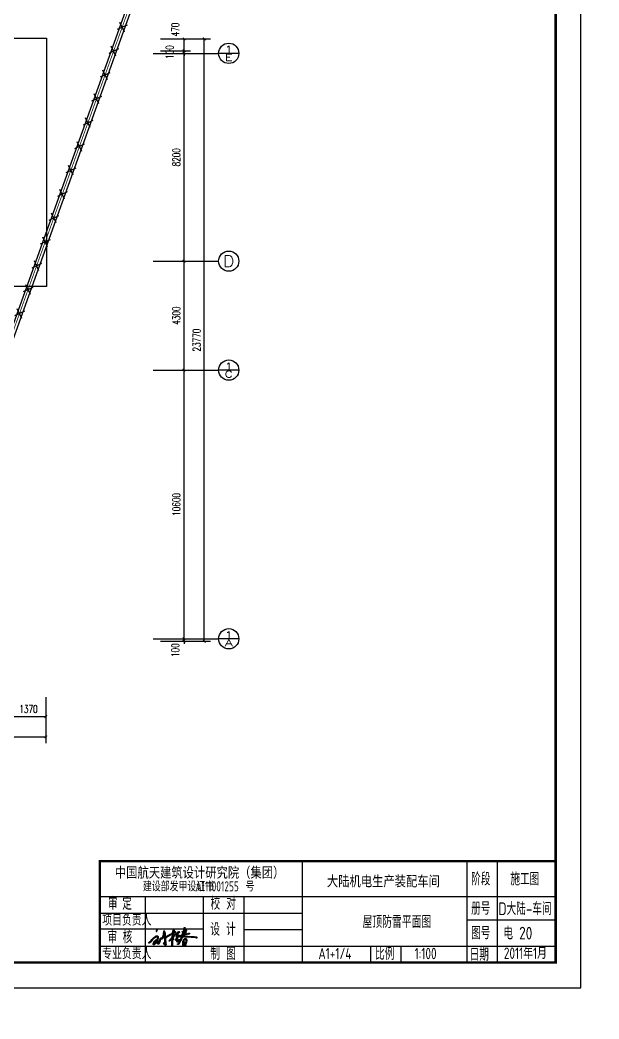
# Model space of a CAD drawing. Extents: x 2166032 to 5302137, y 581493 to 2416206.
# Drawn here: x 2753899 to 2776766, y 1109103 to 1148525 of the extents above; entities that cross this region are included whole.
import ezdxf
from ezdxf.enums import TextEntityAlignment as Align

# ---------------------------------------------------------------- set-up
doc = ezdxf.new("R2010")
doc.units = 0
doc.header["$LTSCALE"] = 1000
doc.header["$MEASUREMENT"] = 0
for name, color, linetype in [('AXIS', 3, 'Continuous'), ('AXIS_TEXT', 7, 'Continuous'), ('LWIRE', 4, 'Continuous'), ('PUB_TEXT', 7, 'Continuous'), ('PUB_TITLE', 137, 'Continuous'), ('STAIR', 8, 'Continuous'), ('WALL', 8, 'Continuous'), ('WIRE-避雷', 4, 'Continuous')]:
    doc.layers.add(name, color=color, linetype=linetype)
doc.styles.add('-黑体', font='simhei.ttf', dxfattribs={"width": 0.8})
doc.styles.add('_TCH_AXIS', font='complex_.ttf')
doc.styles.add('DIM_FONT', font='simplex_.ttf', dxfattribs={"width": 0.7})
doc.styles.add('TSSD_REIN', font='tssdeng.shx', dxfattribs={"width": 0.7, "bigfont": 'tssdchn.shx'})
doc.dimstyles.new('DIMN', dxfattribs={"dimtxt": 300, "dimasz": 100, "dimexe": 250, "dimexo": 300, "dimgap": 150, "dimtad": 1, "dimdec": 0, "dimzin": 0, "dimdsep": 46, "dimtxsty": 'DIM_FONT', "dimblk": 'ARCHTICK', "dimcen": 0.09, "dimclrt": 7, "dimazin": 2, "dimtfac": 1, "dimtdec": 0, "dimtix": 1, "dimtmove": 2, "dimatfit": 3, "dimldrblk": 'ARCHTICK', "dimfxl": 1, "dimtolj": 1, "dimtzin": 0, "dimarcsym": 0})

# ---------------------------------------------------------------- blocks, each defined once
blk = doc.blocks.new('$TelecSys$00000009')
for p, q in [((0.5, 0.5), (-0.5, -0.5)), ((-0.5, 0.5), (0.5, -0.5))]:
    blk.add_line(p, q)
blk = doc.blocks.new('_ArchTick')
at = {"color": 0, "linetype": 'ByBlock', "const_width": 0.4}
blk.add_lwpolyline([(-0.5, -0.5), (0.5, 0.5)], dxfattribs=at)
blk = doc.blocks.new('*D2234')
at = {"layer": 'AXIS', "color": 0, "lineweight": -2}
for p, q in [((2759455, 1124108), (2760627, 1124108)), ((2759455, 1124008), (2760627, 1124008)), ((2760377, 1124108), (2760377, 1124208)), ((2760377, 1124008), (2760377, 1124108)), ((2760377, 1124008), (2760377, 1123908))]:
    blk.add_line(p, q, dxfattribs=at)
at = {"layer": 'Defpoints', "color": 0}
for p in [(2759155, 1124108), (2759155, 1124008), (2760377, 1124108)]:
    blk.add_point(p, dxfattribs=at)
at = {"layer": 'AXIS', "color": 0, "lineweight": -2, "xscale": 100, "yscale": 100, "zscale": 100}
for p, rotation in [((2760377, 1124108), 270), ((2760377, 1124008), 90)]:
    blk.add_blockref('_ArchTick', p, dxfattribs=dict(at, rotation=rotation))
at = {"layer": 'AXIS', "color": 7, "insert": (2760032, 1123658), "char_height": 300, "attachment_point": 5, "rotation": 90, "style": 'DIM_FONT'}
blk.add_mtext('\\A1;100', dxfattribs=at)
blk = doc.blocks.new('*D2235')
at = {"layer": 'AXIS', "color": 0, "lineweight": -2}
for p, q in [((2759455, 1134708), (2760627, 1134708)), ((2760377, 1124108), (2760377, 1134708)), ((2759455, 1124108), (2760627, 1124108))]:
    blk.add_line(p, q, dxfattribs=at)
at = {"layer": 'Defpoints', "color": 0}
for p in [(2759155, 1134708), (2760377, 1134708), (2759155, 1124108)]:
    blk.add_point(p, dxfattribs=at)
at = {"layer": 'AXIS', "color": 0, "lineweight": -2, "xscale": 100, "yscale": 100, "zscale": 100}
for p, rotation in [((2760377, 1134708), 90), ((2760377, 1124108), 270)]:
    blk.add_blockref('_ArchTick', p, dxfattribs=dict(at, rotation=rotation))
at = {"layer": 'AXIS', "color": 7, "insert": (2760076, 1129408), "char_height": 300, "attachment_point": 5, "rotation": 90, "style": 'DIM_FONT'}
blk.add_mtext('\\A1;10600', dxfattribs=at)
blk = doc.blocks.new('*D2236')
at = {"layer": 'AXIS', "color": 0, "lineweight": -2}
for p, q in [((2759455, 1139008), (2760627, 1139008)), ((2760377, 1134708), (2760377, 1139008)), ((2759455, 1134708), (2760627, 1134708))]:
    blk.add_line(p, q, dxfattribs=at)
at = {"layer": 'Defpoints', "color": 0}
for p in [(2759155, 1139008), (2760377, 1139008), (2759155, 1134708)]:
    blk.add_point(p, dxfattribs=at)
at = {"layer": 'AXIS', "color": 0, "lineweight": -2, "xscale": 100, "yscale": 100, "zscale": 100}
for p, rotation in [((2760377, 1139008), 90), ((2760377, 1134708), 270)]:
    blk.add_blockref('_ArchTick', p, dxfattribs=dict(at, rotation=rotation))
at = {"layer": 'AXIS', "color": 7, "insert": (2760072, 1136858), "char_height": 300, "attachment_point": 5, "rotation": 90, "style": 'DIM_FONT'}
blk.add_mtext('\\A1;4300', dxfattribs=at)
blk = doc.blocks.new('*D2237')
at = {"layer": 'AXIS', "color": 0, "lineweight": -2}
for p, q in [((2759455, 1147208), (2760627, 1147208)), ((2760377, 1139008), (2760377, 1147208)), ((2759455, 1139008), (2760627, 1139008))]:
    blk.add_line(p, q, dxfattribs=at)
at = {"layer": 'Defpoints', "color": 0}
for p in [(2759155, 1147208), (2760377, 1147208), (2759155, 1139008)]:
    blk.add_point(p, dxfattribs=at)
at = {"layer": 'AXIS', "color": 0, "lineweight": -2, "xscale": 100, "yscale": 100, "zscale": 100}
for p, rotation in [((2760377, 1147208), 90), ((2760377, 1139008), 270)]:
    blk.add_blockref('_ArchTick', p, dxfattribs=dict(at, rotation=rotation))
at = {"layer": 'AXIS', "color": 7, "insert": (2760076, 1143108), "char_height": 300, "attachment_point": 5, "rotation": 90, "style": 'DIM_FONT'}
blk.add_mtext('\\A1;8200', dxfattribs=at)
blk = doc.blocks.new('*D2238')
at = {"layer": 'AXIS', "color": 0, "lineweight": -2}
for p, q in [((2759455, 1147308), (2760627, 1147308)), ((2759455, 1147208), (2760627, 1147208)), ((2760377, 1147308), (2760377, 1147408)), ((2760377, 1147208), (2760377, 1147308)), ((2760377, 1147208), (2760377, 1147108))]:
    blk.add_line(p, q, dxfattribs=at)
at = {"layer": 'Defpoints', "color": 0}
for p in [(2759155, 1147308), (2759155, 1147208), (2760377, 1147308)]:
    blk.add_point(p, dxfattribs=at)
at = {"layer": 'AXIS', "color": 0, "lineweight": -2, "xscale": 100, "yscale": 100, "zscale": 100}
for p, rotation in [((2760377, 1147308), 270), ((2760377, 1147208), 90)]:
    blk.add_blockref('_ArchTick', p, dxfattribs=dict(at, rotation=rotation))
at = {"layer": 'AXIS', "color": 7, "insert": (2759809, 1147258), "char_height": 300, "attachment_point": 5, "rotation": 90, "style": 'DIM_FONT'}
blk.add_mtext('\\A1;100', dxfattribs=at)
blk = doc.blocks.new('*D2239')
at = {"layer": 'AXIS', "color": 0, "lineweight": -2}
for p, q in [((2759455, 1147778), (2760627, 1147778)), ((2760377, 1147308), (2760377, 1147778)), ((2759455, 1147308), (2760627, 1147308))]:
    blk.add_line(p, q, dxfattribs=at)
at = {"layer": 'Defpoints', "color": 0}
for p in [(2759155, 1147778), (2760377, 1147778), (2759155, 1147308)]:
    blk.add_point(p, dxfattribs=at)
at = {"layer": 'AXIS', "color": 0, "lineweight": -2, "xscale": 100, "yscale": 100, "zscale": 100}
for p, rotation in [((2760377, 1147778), 90), ((2760377, 1147308), 270)]:
    blk.add_blockref('_ArchTick', p, dxfattribs=dict(at, rotation=rotation))
at = {"layer": 'AXIS', "color": 7, "insert": (2760032, 1148148), "char_height": 300, "attachment_point": 5, "rotation": 90, "style": 'DIM_FONT'}
blk.add_mtext('\\A1;470', dxfattribs=at)
blk = doc.blocks.new('*D2240')
at = {"layer": 'AXIS', "color": 0, "lineweight": -2}
for p, q in [((2759755, 1147778), (2761427, 1147778)), ((2761177, 1124008), (2761177, 1147778)), ((2759755, 1124008), (2761427, 1124008))]:
    blk.add_line(p, q, dxfattribs=at)
at = {"layer": 'Defpoints', "color": 0}
for p in [(2759455, 1147778), (2761177, 1147778), (2759455, 1124008)]:
    blk.add_point(p, dxfattribs=at)
at = {"layer": 'AXIS', "color": 0, "lineweight": -2, "xscale": 100, "yscale": 100, "zscale": 100}
for p, rotation in [((2761177, 1147778), 90), ((2761177, 1124008), 270)]:
    blk.add_blockref('_ArchTick', p, dxfattribs=dict(at, rotation=rotation))
at = {"layer": 'AXIS', "color": 7, "insert": (2760876, 1135893), "char_height": 300, "attachment_point": 5, "rotation": 90, "style": 'DIM_FONT'}
blk.add_mtext('\\A1;23770', dxfattribs=at)
blk = doc.blocks.new('*D2257')
at = {"layer": 'AXIS', "color": 0, "lineweight": -2}
for p, q in [((2753551, 1121799), (2753551, 1120785)), ((2754921, 1121799), (2754921, 1120785)), ((2753551, 1121035), (2754921, 1121035))]:
    blk.add_line(p, q, dxfattribs=at)
at = {"layer": 'Defpoints', "color": 0}
for p in [(2753551, 1122099), (2754921, 1122099), (2754921, 1121035)]:
    blk.add_point(p, dxfattribs=at)
at = {"layer": 'AXIS', "color": 0, "lineweight": -2, "xscale": 100, "yscale": 100, "zscale": 100, "rotation": 180}
blk.add_blockref('_ArchTick', (2753551, 1121035), dxfattribs=at)
at = {"layer": 'AXIS', "color": 0, "lineweight": -2, "xscale": 100, "yscale": 100, "zscale": 100}
blk.add_blockref('_ArchTick', (2754921, 1121035), dxfattribs=at)
at = {"layer": 'AXIS', "color": 7, "insert": (2754236, 1121336), "char_height": 300, "attachment_point": 5, "style": 'DIM_FONT'}
blk.add_mtext('\\A1;1370', dxfattribs=at)
blk = doc.blocks.new('*D2258')
at = {"layer": 'AXIS', "color": 0, "lineweight": -2}
for p, q in [((2683651, 1121499), (2683651, 1119985)), ((2754921, 1121499), (2754921, 1119985)), ((2683651, 1120235), (2754921, 1120235))]:
    blk.add_line(p, q, dxfattribs=at)
at = {"layer": 'Defpoints', "color": 0}
for p in [(2683651, 1121799), (2754921, 1121799), (2754921, 1120235)]:
    blk.add_point(p, dxfattribs=at)
at = {"layer": 'AXIS', "color": 0, "lineweight": -2, "xscale": 100, "yscale": 100, "zscale": 100, "rotation": 180}
blk.add_blockref('_ArchTick', (2683651, 1120235), dxfattribs=at)
at = {"layer": 'AXIS', "color": 0, "lineweight": -2, "xscale": 100, "yscale": 100, "zscale": 100}
blk.add_blockref('_ArchTick', (2754921, 1120235), dxfattribs=at)
at = {"layer": 'AXIS', "color": 7, "insert": (2719286, 1120536), "char_height": 300, "attachment_point": 5, "style": 'DIM_FONT'}
blk.add_mtext('\\A1;71270', dxfattribs=at)
blk = doc.blocks.new('*D2259')
at = {"layer": 'AXIS', "color": 0, "lineweight": -2}
for p, q in [((2759455, 1124108), (2760627, 1124108)), ((2759455, 1124008), (2760627, 1124008)), ((2760377, 1124108), (2760377, 1124208)), ((2760377, 1124008), (2760377, 1124108)), ((2760377, 1124008), (2760377, 1123908))]:
    blk.add_line(p, q, dxfattribs=at)
at = {"layer": 'Defpoints', "color": 0}
for p in [(2759155, 1124108), (2759155, 1124008), (2760377, 1124108)]:
    blk.add_point(p, dxfattribs=at)
at = {"layer": 'AXIS', "color": 0, "lineweight": -2, "xscale": 100, "yscale": 100, "zscale": 100}
for p, rotation in [((2760377, 1124108), 270), ((2760377, 1124008), 90)]:
    blk.add_blockref('_ArchTick', p, dxfattribs=dict(at, rotation=rotation))
at = {"layer": 'AXIS', "color": 7, "insert": (2760032, 1123658), "char_height": 300, "attachment_point": 5, "rotation": 90, "style": 'DIM_FONT'}
blk.add_mtext('\\A1;100', dxfattribs=at)
blk = doc.blocks.new('*D2260')
at = {"layer": 'AXIS', "color": 0, "lineweight": -2}
for p, q in [((2759455, 1134708), (2760627, 1134708)), ((2760377, 1124108), (2760377, 1134708)), ((2759455, 1124108), (2760627, 1124108))]:
    blk.add_line(p, q, dxfattribs=at)
at = {"layer": 'Defpoints', "color": 0}
for p in [(2759155, 1134708), (2760377, 1134708), (2759155, 1124108)]:
    blk.add_point(p, dxfattribs=at)
at = {"layer": 'AXIS', "color": 0, "lineweight": -2, "xscale": 100, "yscale": 100, "zscale": 100}
for p, rotation in [((2760377, 1134708), 90), ((2760377, 1124108), 270)]:
    blk.add_blockref('_ArchTick', p, dxfattribs=dict(at, rotation=rotation))
at = {"layer": 'AXIS', "color": 7, "insert": (2760076, 1129408), "char_height": 300, "attachment_point": 5, "rotation": 90, "style": 'DIM_FONT'}
blk.add_mtext('\\A1;10600', dxfattribs=at)
blk = doc.blocks.new('*D2261')
at = {"layer": 'AXIS', "color": 0, "lineweight": -2}
for p, q in [((2759455, 1139008), (2760627, 1139008)), ((2760377, 1134708), (2760377, 1139008)), ((2759455, 1134708), (2760627, 1134708))]:
    blk.add_line(p, q, dxfattribs=at)
at = {"layer": 'Defpoints', "color": 0}
for p in [(2759155, 1139008), (2760377, 1139008), (2759155, 1134708)]:
    blk.add_point(p, dxfattribs=at)
at = {"layer": 'AXIS', "color": 0, "lineweight": -2, "xscale": 100, "yscale": 100, "zscale": 100}
for p, rotation in [((2760377, 1139008), 90), ((2760377, 1134708), 270)]:
    blk.add_blockref('_ArchTick', p, dxfattribs=dict(at, rotation=rotation))
at = {"layer": 'AXIS', "color": 7, "insert": (2760072, 1136858), "char_height": 300, "attachment_point": 5, "rotation": 90, "style": 'DIM_FONT'}
blk.add_mtext('\\A1;4300', dxfattribs=at)
blk = doc.blocks.new('*D2262')
at = {"layer": 'AXIS', "color": 0, "lineweight": -2}
for p, q in [((2759455, 1147208), (2760627, 1147208)), ((2760377, 1139008), (2760377, 1147208)), ((2759455, 1139008), (2760627, 1139008))]:
    blk.add_line(p, q, dxfattribs=at)
at = {"layer": 'Defpoints', "color": 0}
for p in [(2759155, 1147208), (2760377, 1147208), (2759155, 1139008)]:
    blk.add_point(p, dxfattribs=at)
at = {"layer": 'AXIS', "color": 0, "lineweight": -2, "xscale": 100, "yscale": 100, "zscale": 100}
for p, rotation in [((2760377, 1147208), 90), ((2760377, 1139008), 270)]:
    blk.add_blockref('_ArchTick', p, dxfattribs=dict(at, rotation=rotation))
at = {"layer": 'AXIS', "color": 7, "insert": (2760076, 1143108), "char_height": 300, "attachment_point": 5, "rotation": 90, "style": 'DIM_FONT'}
blk.add_mtext('\\A1;8200', dxfattribs=at)
blk = doc.blocks.new('*D2263')
at = {"layer": 'AXIS', "color": 0, "lineweight": -2}
for p, q in [((2759455, 1147308), (2760627, 1147308)), ((2759455, 1147208), (2760627, 1147208)), ((2760377, 1147308), (2760377, 1147408)), ((2760377, 1147208), (2760377, 1147308)), ((2760377, 1147208), (2760377, 1147108))]:
    blk.add_line(p, q, dxfattribs=at)
at = {"layer": 'Defpoints', "color": 0}
for p in [(2759155, 1147308), (2759155, 1147208), (2760377, 1147308)]:
    blk.add_point(p, dxfattribs=at)
at = {"layer": 'AXIS', "color": 0, "lineweight": -2, "xscale": 100, "yscale": 100, "zscale": 100}
for p, rotation in [((2760377, 1147308), 270), ((2760377, 1147208), 90)]:
    blk.add_blockref('_ArchTick', p, dxfattribs=dict(at, rotation=rotation))
at = {"layer": 'AXIS', "color": 7, "insert": (2759809, 1147258), "char_height": 300, "attachment_point": 5, "rotation": 90, "style": 'DIM_FONT'}
blk.add_mtext('\\A1;100', dxfattribs=at)
blk = doc.blocks.new('*D2264')
at = {"layer": 'AXIS', "color": 0, "lineweight": -2}
for p, q in [((2759455, 1147778), (2760627, 1147778)), ((2760377, 1147308), (2760377, 1147778)), ((2759455, 1147308), (2760627, 1147308))]:
    blk.add_line(p, q, dxfattribs=at)
at = {"layer": 'Defpoints', "color": 0}
for p in [(2759155, 1147778), (2760377, 1147778), (2759155, 1147308)]:
    blk.add_point(p, dxfattribs=at)
at = {"layer": 'AXIS', "color": 0, "lineweight": -2, "xscale": 100, "yscale": 100, "zscale": 100}
for p, rotation in [((2760377, 1147778), 90), ((2760377, 1147308), 270)]:
    blk.add_blockref('_ArchTick', p, dxfattribs=dict(at, rotation=rotation))
at = {"layer": 'AXIS', "color": 7, "insert": (2760032, 1148148), "char_height": 300, "attachment_point": 5, "rotation": 90, "style": 'DIM_FONT'}
blk.add_mtext('\\A1;470', dxfattribs=at)
blk = doc.blocks.new('*D2265')
at = {"layer": 'AXIS', "color": 0, "lineweight": -2}
for p, q in [((2759755, 1147778), (2761427, 1147778)), ((2761177, 1124008), (2761177, 1147778)), ((2759755, 1124008), (2761427, 1124008))]:
    blk.add_line(p, q, dxfattribs=at)
at = {"layer": 'Defpoints', "color": 0}
for p in [(2759455, 1147778), (2761177, 1147778), (2759455, 1124008)]:
    blk.add_point(p, dxfattribs=at)
at = {"layer": 'AXIS', "color": 0, "lineweight": -2, "xscale": 100, "yscale": 100, "zscale": 100}
for p, rotation in [((2761177, 1147778), 90), ((2761177, 1124008), 270)]:
    blk.add_blockref('_ArchTick', p, dxfattribs=dict(at, rotation=rotation))
at = {"layer": 'AXIS', "color": 7, "insert": (2760876, 1135893), "char_height": 300, "attachment_point": 5, "rotation": 90, "style": 'DIM_FONT'}
blk.add_mtext('\\A1;23770', dxfattribs=at)
blk = doc.blocks.new('*D2282')
at = {"layer": 'AXIS', "color": 0, "lineweight": -2}
for p, q in [((2753551, 1121799), (2753551, 1120785)), ((2754921, 1121799), (2754921, 1120785)), ((2753551, 1121035), (2754921, 1121035))]:
    blk.add_line(p, q, dxfattribs=at)
at = {"layer": 'Defpoints', "color": 0}
for p in [(2753551, 1122099), (2754921, 1122099), (2754921, 1121035)]:
    blk.add_point(p, dxfattribs=at)
at = {"layer": 'AXIS', "color": 0, "lineweight": -2, "xscale": 100, "yscale": 100, "zscale": 100, "rotation": 180}
blk.add_blockref('_ArchTick', (2753551, 1121035), dxfattribs=at)
at = {"layer": 'AXIS', "color": 0, "lineweight": -2, "xscale": 100, "yscale": 100, "zscale": 100}
blk.add_blockref('_ArchTick', (2754921, 1121035), dxfattribs=at)
at = {"layer": 'AXIS', "color": 7, "insert": (2754236, 1121336), "char_height": 300, "attachment_point": 5, "style": 'DIM_FONT'}
blk.add_mtext('\\A1;1370', dxfattribs=at)
blk = doc.blocks.new('*D2283')
at = {"layer": 'AXIS', "color": 0, "lineweight": -2}
for p, q in [((2683651, 1121499), (2683651, 1119985)), ((2754921, 1121499), (2754921, 1119985)), ((2683651, 1120235), (2754921, 1120235))]:
    blk.add_line(p, q, dxfattribs=at)
at = {"layer": 'Defpoints', "color": 0}
for p in [(2683651, 1121799), (2754921, 1121799), (2754921, 1120235)]:
    blk.add_point(p, dxfattribs=at)
at = {"layer": 'AXIS', "color": 0, "lineweight": -2, "xscale": 100, "yscale": 100, "zscale": 100, "rotation": 180}
blk.add_blockref('_ArchTick', (2683651, 1120235), dxfattribs=at)
at = {"layer": 'AXIS', "color": 0, "lineweight": -2, "xscale": 100, "yscale": 100, "zscale": 100}
blk.add_blockref('_ArchTick', (2754921, 1120235), dxfattribs=at)
at = {"layer": 'AXIS', "color": 7, "insert": (2719286, 1120536), "char_height": 300, "attachment_point": 5, "style": 'DIM_FONT'}
blk.add_mtext('\\A1;71270', dxfattribs=at)
blk = doc.blocks.new('刘桂春')
h = blk.add_hatch()
h.set_pattern_fill('ANSI37', color=256, scale=3, style=0)
h.set_pattern_definition([(45, (0, 0), (-3.367596045, 3.367596045), []), (135, (0, 0), (-3.367596045, -3.367596045), [])])
h.paths.add_polyline_path([(1369061, -138528), (1369058, -138536), (1369053, -138542), (1369048, -138553), (1369045, -138561), (1369048, -138565), (1369054, -138563), (1369059, -138554), (1369065, -138546), (1369071, -138534), (1369075, -138527), (1369075, -138516), (1369071, -138512), (1369066, -138506), (1369055, -138505), (1369049, -138506), (1369045, -138508), (1369045, -138512), (1369053, -138518), (1369057, -138521)], flags=17)
h.paths.add_polyline_path([(1369095, -138688), (1369086, -138679), (1369080, -138673), (1369068, -138673), (1369054, -138673), (1369048, -138679), (1369038, -138679), (1369028, -138684), (1369017, -138689), (1369002, -138702), (1368988, -138716), (1368971, -138734), (1368939, -138765), (1368920, -138785), (1368902, -138805), (1368895, -138812), (1368891, -138814), (1368881, -138820), (1368872, -138828), (1368862, -138837), (1368857, -138842), (1368869, -138850), (1368883, -138847), (1368893, -138838), (1368913, -138820), (1368946, -138779), (1368990, -138736), (1369038, -138702), (1369056, -138694), (1369064, -138694), (1369081, -138694), (1369081, -138726), (1369077, -138747), (1369068, -138758), (1369068, -138769), (1369056, -138769), (1369038, -138774), (1369015, -138793), (1369000, -138806), (1368989, -138828), (1368980, -138843), (1368986, -138843), (1368993, -138832), (1369010, -138814), (1369032, -138792), (1369049, -138793), (1369056, -138798), (1369045, -138813), (1369017, -138851), (1369009, -138860), (1368994, -138879), (1368985, -138885), (1368983, -138880), (1368983, -138863), (1368980, -138854), (1368975, -138861), (1368975, -138890), (1368986, -138898), (1368996, -138892), (1369017, -138869), (1369050, -138828), (1369068, -138813), (1369070, -138820), (1369080, -138855), (1369090, -138878), (1369111, -138878), (1369124, -138848), (1369145, -138795), (1369154, -138751), (1369164, -138750), (1369178, -138757), (1369205, -138742), (1369221, -138705), (1369235, -138629), (1369236, -138598), (1369244, -138587), (1369246, -138614), (1369253, -138629), (1369252, -138720), (1369250, -138729), (1369259, -138729), (1369258, -138853), (1369267, -138854), (1369268, -138885), (1369264, -138885), (1369251, -138875), (1369237, -138851), (1369237, -138834), (1369233, -138834), (1369229, -138851), (1369236, -138867), (1369244, -138887), (1369252, -138891), (1369260, -138895), (1369270, -138904), (1369281, -138904), (1369288, -138895), (1369288, -138886), (1369281, -138880), (1369281, -138816), (1369275, -138806), (1369275, -138743), (1369279, -138734), (1369314, -138705), (1369346, -138682), (1369431, -138637), (1369444, -138629), (1369444, -138683), (1369439, -138688), (1369438, -138711), (1369416, -138730), (1369416, -138740), (1369406, -138749), (1369365, -138790), (1369358, -138800), (1369370, -138800), (1369395, -138786), (1369416, -138772), (1369427, -138764), (1369438, -138765), (1369438, -138803), (1369431, -138810), (1369432, -138919), (1369442, -138925), (1369449, -138921), (1369452, -138894), (1369445, -138883), (1369446, -138853), (1369450, -138849), (1369450, -138772), (1369474, -138767), (1369474, -138743), (1369466, -138730), (1369466, -138702), (1369472, -138692), (1369486, -138692), (1369486, -138680), (1369480, -138677), (1369484, -138671), (1369542, -138634), (1369551, -138636), (1369548, -138649), (1369543, -138681), (1369539, -138696), (1369550, -138703), (1369560, -138700), (1369577, -138685), (1369581, -138679), (1369587, -138679), (1369587, -138684), (1369583, -138687), (1369562, -138705), (1369550, -138725), (1369539, -138743), (1369525, -138765), (1369525, -138778), (1369536, -138787), (1369568, -138773), (1369574, -138783), (1369564, -138800), (1369558, -138819), (1369570, -138826), (1369583, -138818), (1369600, -138802), (1369615, -138796), (1369631, -138780), (1369638, -138776), (1369642, -138780), (1369636, -138792), (1369615, -138826), (1369605, -138851), (1369584, -138869), (1369573, -138872), (1369573, -138884), (1369591, -138884), (1369610, -138869), (1369638, -138825), (1369666, -138773), (1369693, -138704), (1369693, -138680), (1369705, -138669), (1369767, -138649), (1369821, -138632), (1369854, -138632), (1369870, -138626), (1369870, -138614), (1369864, -138606), (1369850, -138609), (1369831, -138614), (1369799, -138621), (1369732, -138645), (1369709, -138652), (1369710, -138643), (1369723, -138635), (1369742, -138625), (1369765, -138604), (1369776, -138592), (1369785, -138591), (1369784, -138573), (1369775, -138574), (1369770, -138568), (1369776, -138563), (1369792, -138550), (1369792, -138539), (1369785, -138527), (1369765, -138526), (1369765, -138535), (1369744, -138544), (1369744, -138518), (1369756, -138507), (1369751, -138500), (1369751, -138491), (1369757, -138479), (1369749, -138467), (1369737, -138467), (1369738, -138486), (1369734, -138500), (1369729, -138511), (1369729, -138533), (1369724, -138544), (1369712, -138556), (1369706, -138565), (1369698, -138564), (1369690, -138568), (1369690, -138576), (1369698, -138584), (1369709, -138587), (1369704, -138602), (1369693, -138613), (1369700, -138614), (1369699, -138621), (1369694, -138630), (1369683, -138645), (1369667, -138653), (1369637, -138668), (1369614, -138680), (1369602, -138686), (1369602, -138699), (1369607, -138699), (1369632, -138699), (1369654, -138689), (1369676, -138683), (1369672, -138696), (1369663, -138724), (1369645, -138759), (1369630, -138765), (1369613, -138782), (1369591, -138794), (1369584, -138797), (1369580, -138795), (1369584, -138789), (1369586, -138780), (1369584, -138764), (1369576, -138757), (1369567, -138759), (1369556, -138763), (1369547, -138764), (1369544, -138758), (1369553, -138743), (1369570, -138726), (1369588, -138697), (1369608, -138666), (1369608, -138651), (1369598, -138651), (1369577, -138664), (1369560, -138678), (1369562, -138668), (1369566, -138646), (1369572, -138642), (1369577, -138620), (1369596, -138607), (1369630, -138572), (1369579, -138572), (1369563, -138606), (1369555, -138611), (1369528, -138624), (1369505, -138636), (1369481, -138653), (1369459, -138663), (1369457, -138624), (1369463, -138621), (1369498, -138599), (1369522, -138591), (1369523, -138574), (1369496, -138552), (1369492, -138536), (1369470, -138524), (1369465, -138533), (1369454, -138552), (1369454, -138570), (1369446, -138590), (1369438, -138611), (1369420, -138620), (1369379, -138640), (1369340, -138660), (1369307, -138683), (1369276, -138713), (1369268, -138632), (1369268, -138605), (1369260, -138580), (1369252, -138566), (1369252, -138554), (1369240, -138542), (1369233, -138562), (1369231, -138580), (1369227, -138611), (1369222, -138638), (1369218, -138663), (1369213, -138688), (1369204, -138711), (1369189, -138734), (1369180, -138734), (1369168, -138723), (1369157, -138720), (1369152, -138730), (1369143, -138746), (1369137, -138770), (1369128, -138808), (1369123, -138820), (1369118, -138838), (1369112, -138843), (1369112, -138851), (1369107, -138856), (1369101, -138856), (1369095, -138856), (1369095, -138836), (1369089, -138832), (1369089, -138814), (1369084, -138803), (1369084, -138775), (1369090, -138762), (1369090, -138745), (1369095, -138739), (1369095, -138717)])
h.paths.add_polyline_path([(1369424, -138744), (1369427, -138740), (1369432, -138735), (1369438, -138735), (1369438, -138744), (1369433, -138748), (1369426, -138748)], flags=16)
h.paths.add_polyline_path([(1369452, -138737), (1369455, -138735), (1369459, -138735), (1369461, -138737), (1369458, -138743), (1369454, -138742), (1369452, -138743)], flags=16)
h.paths.add_polyline_path([(1369729, -138574), (1369734, -138568), (1369735, -138561), (1369744, -138561), (1369751, -138560), (1369752, -138557), (1369755, -138557), (1369759, -138552), (1369762, -138552), (1369764, -138556), (1369760, -138560), (1369756, -138563), (1369752, -138565), (1369751, -138573), (1369744, -138573), (1369741, -138578), (1369736, -138580), (1369732, -138579)], flags=16)
h.paths.add_polyline_path([(1369775, -138702), (1369781, -138708), (1369887, -138708), (1369893, -138708), (1369903, -138706), (1369914, -138710), (1369928, -138711), (1369933, -138706), (1369939, -138712), (1370025, -138714), (1370031, -138729), (1370048, -138731), (1370050, -138716), (1370045, -138706), (1370034, -138699), (1370010, -138699), (1369982, -138697), (1369975, -138691), (1369821, -138691), (1369815, -138685), (1369775, -138685), (1369751, -138685), (1369732, -138686), (1369727, -138692), (1369717, -138694), (1369709, -138694), (1369702, -138699), (1369721, -138705), (1369729, -138703), (1369741, -138699), (1369751, -138701), (1369756, -138706), (1369771, -138706)])
h.paths.add_polyline_path([(1369700, -138854), (1369699, -138915), (1369708, -138922), (1369714, -138915), (1369722, -138910), (1369718, -138905), (1369714, -138905), (1369715, -138896), (1369719, -138896), (1369727, -138890), (1369729, -138894), (1369728, -138912), (1369731, -138922), (1369738, -138926), (1369758, -138925), (1369764, -138915), (1369771, -138903), (1369780, -138889), (1369784, -138877), (1369795, -138838), (1369803, -138818), (1369808, -138786), (1369802, -138778), (1369802, -138757), (1369784, -138746), (1369748, -138746), (1369732, -138761), (1369714, -138773), (1369708, -138777), (1369708, -138794), (1369708, -138804), (1369697, -138809)])
h.paths.add_polyline_path([(1369721, -138813), (1369721, -138793), (1369722, -138787), (1369729, -138779), (1369731, -138776), (1369740, -138777), (1369743, -138770), (1369762, -138771), (1369764, -138760), (1369786, -138761), (1369787, -138831), (1369781, -138835), (1369780, -138851), (1369780, -138857), (1369772, -138858), (1369768, -138845), (1369764, -138838), (1369760, -138835), (1369759, -138827), (1369747, -138825), (1369733, -138826), (1369726, -138829), (1369727, -138844), (1369722, -138842), (1369721, -138839)], flags=16)
h.paths.add_polyline_path([(1369733, -138845), (1369737, -138841), (1369747, -138844), (1369751, -138849), (1369751, -138857), (1369753, -138862), (1369757, -138864), (1369759, -138878), (1369759, -138893), (1369755, -138898), (1369751, -138900), (1369751, -138908), (1369747, -138914), (1369742, -138910), (1369736, -138905), (1369733, -138898), (1369735, -138888), (1369730, -138883), (1369728, -138877), (1369733, -138875), (1369734, -138859)], flags=16)
for p, q in [((1369738, -138486), (1369737, -138467)), ((1369737, -138467), (1369749, -138467)), ((1369749, -138467), (1369757, -138479)), ((1368988, -138716), (1369002, -138702)), ((1369038, -138702), (1368990, -138736)), ((1369002, -138702), (1369017, -138689)), ((1369017, -138689), (1369028, -138684)), ((1369028, -138684), (1369038, -138679)), ((1369038, -138679), (1369048, -138679)), ((1369056, -138694), (1369038, -138702)), ((1369049, -138506), (1369045, -138508)), ((1369045, -138508), (1369045, -138512)), ((1369045, -138512), (1369053, -138518)), ((1369048, -138553), (1369045, -138561)), ((1369045, -138561), (1369048, -138565)), ((1369053, -138542), (1369048, -138553)), ((1369048, -138565), (1369054, -138563)), ((1369048, -138679), (1369054, -138673)), ((1369055, -138505), (1369049, -138506)), ((1369053, -138518), (1369057, -138521)), ((1369058, -138536), (1369053, -138542)), ((1369054, -138563), (1369059, -138554)), ((1369054, -138673), (1369068, -138673)), ((1369066, -138506), (1369055, -138505)), ((1369064, -138694), (1369056, -138694)), ((1369057, -138521), (1369061, -138528)), ((1369061, -138528), (1369058, -138536)), ((1369059, -138554), (1369065, -138546)), ((1369081, -138694), (1369064, -138694)), ((1369065, -138546), (1369071, -138534)), ((1369071, -138512), (1369066, -138506)), ((1369068, -138673), (1369080, -138673)), ((1369075, -138516), (1369071, -138512)), ((1369071, -138534), (1369075, -138527)), ((1369075, -138527), (1369075, -138516)), ((1369080, -138673), (1369086, -138679)), ((1369081, -138726), (1369081, -138694)), ((1369086, -138679), (1369095, -138688)), ((1369095, -138688), (1369095, -138717)), ((1369189, -138734), (1369204, -138711)), ((1369204, -138711), (1369213, -138688)), ((1369221, -138705), (1369205, -138742)), ((1369213, -138688), (1369218, -138663)), ((1369218, -138663), (1369222, -138638)), ((1369235, -138629), (1369221, -138705)), ((1369222, -138638), (1369227, -138611)), ((1369227, -138611), (1369231, -138580)), ((1369231, -138580), (1369233, -138562)), ((1369233, -138562), (1369240, -138542)), ((1369236, -138598), (1369235, -138629)), ((1369244, -138587), (1369236, -138598)), ((1369240, -138542), (1369252, -138554)), ((1369246, -138614), (1369244, -138587)), ((1369253, -138629), (1369246, -138614)), ((1369252, -138554), (1369252, -138566)), ((1369252, -138566), (1369260, -138580)), ((1369252, -138720), (1369253, -138629)), ((1369260, -138580), (1369268, -138605)), ((1369268, -138605), (1369268, -138632)), ((1369268, -138632), (1369276, -138713)), ((1369276, -138713), (1369307, -138683)), ((1369314, -138705), (1369279, -138734)), ((1369307, -138683), (1369340, -138660)), ((1369346, -138682), (1369314, -138705)), ((1369340, -138660), (1369379, -138640)), ((1369431, -138637), (1369346, -138682)), ((1369379, -138640), (1369420, -138620)), ((1369416, -138730), (1369438, -138711)), ((1369420, -138620), (1369438, -138611)), ((1369444, -138629), (1369431, -138637)), ((1369438, -138611), (1369446, -138590)), ((1369438, -138711), (1369439, -138688)), ((1369439, -138688), (1369444, -138683)), ((1369444, -138683), (1369444, -138629)), ((1369446, -138590), (1369454, -138570)), ((1369454, -138552), (1369465, -138533)), ((1369454, -138570), (1369454, -138552)), ((1369463, -138621), (1369457, -138624)), ((1369457, -138624), (1369459, -138663)), ((1369459, -138663), (1369481, -138653)), ((1369498, -138599), (1369463, -138621)), ((1369465, -138533), (1369470, -138524)), ((1369472, -138692), (1369466, -138702)), ((1369466, -138702), (1369466, -138730)), ((1369470, -138524), (1369492, -138536)), ((1369486, -138692), (1369472, -138692)), ((1369484, -138671), (1369480, -138677)), ((1369480, -138677), (1369486, -138680)), ((1369481, -138653), (1369505, -138636)), ((1369542, -138634), (1369484, -138671)), ((1369486, -138680), (1369486, -138692)), ((1369492, -138536), (1369496, -138552)), ((1369496, -138552), (1369523, -138574)), ((1369522, -138591), (1369498, -138599)), ((1369505, -138636), (1369528, -138624)), ((1369523, -138574), (1369522, -138591)), ((1369528, -138624), (1369555, -138611)), ((1369539, -138696), (1369543, -138681)), ((1369550, -138703), (1369539, -138696)), ((1369551, -138636), (1369542, -138634)), ((1369543, -138681), (1369548, -138649)), ((1369548, -138649), (1369551, -138636)), ((1369560, -138700), (1369550, -138703)), ((1369550, -138725), (1369562, -138705)), ((1369555, -138611), (1369563, -138606)), ((1369560, -138678), (1369577, -138664)), ((1369562, -138668), (1369560, -138678)), ((1369577, -138685), (1369560, -138700)), ((1369566, -138646), (1369562, -138668)), ((1369562, -138705), (1369583, -138687)), ((1369563, -138606), (1369579, -138572)), ((1369572, -138642), (1369566, -138646)), ((1369588, -138697), (1369570, -138726)), ((1369577, -138620), (1369572, -138642)), ((1369596, -138607), (1369577, -138620)), ((1369577, -138664), (1369598, -138651)), ((1369581, -138679), (1369577, -138685)), ((1369579, -138572), (1369630, -138572)), ((1369587, -138679), (1369581, -138679)), ((1369583, -138687), (1369587, -138684)), ((1369587, -138684), (1369587, -138679)), ((1369608, -138666), (1369588, -138697)), ((1369630, -138572), (1369596, -138607)), ((1369598, -138651), (1369608, -138651)), ((1369602, -138686), (1369614, -138680)), ((1369602, -138699), (1369602, -138686)), ((1369607, -138699), (1369602, -138699)), ((1369632, -138699), (1369607, -138699)), ((1369608, -138651), (1369608, -138666)), ((1369614, -138680), (1369637, -138668)), ((1369654, -138689), (1369632, -138699)), ((1369637, -138668), (1369667, -138653)), ((1369676, -138683), (1369654, -138689)), ((1369663, -138724), (1369672, -138696)), ((1369693, -138704), (1369666, -138773)), ((1369667, -138653), (1369683, -138645)), ((1369672, -138696), (1369676, -138683)), ((1369683, -138645), (1369694, -138630)), ((1369690, -138568), (1369698, -138564)), ((1369690, -138576), (1369690, -138568)), ((1369698, -138584), (1369690, -138576)), ((1369693, -138613), (1369704, -138602)), ((1369700, -138614), (1369693, -138613)), ((1369705, -138669), (1369693, -138680)), ((1369693, -138680), (1369693, -138704)), ((1369694, -138630), (1369699, -138621)), ((1369698, -138564), (1369706, -138565)), ((1369709, -138587), (1369698, -138584)), ((1369699, -138621), (1369700, -138614)), ((1369702, -138699), (1369709, -138694)), ((1369721, -138705), (1369702, -138699)), ((1369704, -138602), (1369709, -138587)), ((1369767, -138649), (1369705, -138669)), ((1369706, -138565), (1369712, -138556)), ((1369710, -138643), (1369709, -138652)), ((1369709, -138652), (1369732, -138645)), ((1369709, -138694), (1369717, -138694)), ((1369723, -138635), (1369710, -138643)), ((1369712, -138556), (1369724, -138544)), ((1369719, -138610), (1369714, -138615)), ((1369714, -138616), (1369714, -138621)), ((1369714, -138621), (1369719, -138622)), ((1369717, -138694), (1369727, -138692)), ((1369724, -138604), (1369719, -138610)), ((1369719, -138622), (1369728, -138620)), ((1369729, -138703), (1369721, -138705)), ((1369742, -138625), (1369723, -138635)), ((1369724, -138544), (1369729, -138533)), ((1369734, -138604), (1369724, -138604)), ((1369727, -138692), (1369732, -138686)), ((1369728, -138620), (1369733, -138616)), ((1369729, -138511), (1369734, -138500)), ((1369729, -138533), (1369729, -138511)), ((1369734, -138568), (1369729, -138574)), ((1369729, -138574), (1369732, -138579)), ((1369741, -138699), (1369729, -138703)), ((1369732, -138579), (1369736, -138580)), ((1369732, -138645), (1369799, -138621)), ((1369732, -138686), (1369751, -138685)), ((1369733, -138616), (1369740, -138611)), ((1369734, -138500), (1369738, -138486)), ((1369735, -138561), (1369734, -138568)), ((1369737, -138600), (1369734, -138604)), ((1369734, -138604), (1369734, -138604)), ((1369744, -138561), (1369735, -138561)), ((1369736, -138580), (1369741, -138578)), ((1369741, -138600), (1369737, -138600)), ((1369740, -138611), (1369746, -138603)), ((1369741, -138578), (1369744, -138573)), ((1369746, -138603), (1369741, -138600)), ((1369751, -138701), (1369741, -138699)), ((1369765, -138604), (1369742, -138625)), ((1369756, -138507), (1369744, -138518)), ((1369744, -138518), (1369744, -138544)), ((1369744, -138544), (1369765, -138535)), ((1369751, -138560), (1369744, -138561)), ((1369744, -138573), (1369751, -138573)), ((1369757, -138479), (1369751, -138491)), ((1369751, -138491), (1369751, -138500)), ((1369751, -138500), (1369756, -138507)), ((1369752, -138557), (1369751, -138560)), ((1369751, -138573), (1369752, -138565)), ((1369751, -138685), (1369775, -138685)), ((1369756, -138706), (1369751, -138701)), ((1369755, -138557), (1369752, -138557)), ((1369752, -138565), (1369756, -138563)), ((1369759, -138552), (1369755, -138557)), ((1369756, -138563), (1369760, -138560)), ((1369771, -138706), (1369756, -138706)), ((1369762, -138552), (1369759, -138552)), ((1369760, -138560), (1369764, -138556)), ((1369764, -138556), (1369762, -138552)), ((1369765, -138535), (1369765, -138526)), ((1369765, -138526), (1369785, -138527)), ((1369776, -138592), (1369765, -138604)), ((1369821, -138632), (1369767, -138649)), ((1369776, -138563), (1369770, -138568)), ((1369770, -138568), (1369775, -138574)), ((1369775, -138702), (1369771, -138706)), ((1369775, -138574), (1369784, -138573)), ((1369775, -138685), (1369815, -138685)), ((1369781, -138708), (1369775, -138702)), ((1369792, -138550), (1369776, -138563)), ((1369785, -138591), (1369776, -138592)), ((1369887, -138708), (1369781, -138708)), ((1369784, -138573), (1369785, -138591)), ((1369785, -138527), (1369792, -138539)), ((1369792, -138539), (1369792, -138550)), ((1369799, -138621), (1369831, -138614)), ((1369815, -138685), (1369821, -138691)), ((1369854, -138632), (1369821, -138632)), ((1369821, -138691), (1369975, -138691)), ((1369831, -138614), (1369850, -138609)), ((1369850, -138609), (1369864, -138606)), ((1369870, -138626), (1369854, -138632)), ((1369864, -138606), (1369870, -138614)), ((1369870, -138614), (1369870, -138626)), ((1369893, -138708), (1369887, -138708)), ((1369903, -138706), (1369893, -138708)), ((1369914, -138710), (1369903, -138706)), ((1369928, -138711), (1369914, -138710)), ((1369933, -138706), (1369928, -138711)), ((1369939, -138712), (1369933, -138706)), ((1370025, -138714), (1369939, -138712)), ((1369975, -138691), (1369982, -138697)), ((1369982, -138697), (1370010, -138699)), ((1370010, -138699), (1370034, -138699)), ((1370031, -138729), (1370025, -138714)), ((1370034, -138699), (1370045, -138706)), ((1370045, -138706), (1370050, -138716)), ((1368857, -138842), (1368862, -138837)), ((1368869, -138850), (1368857, -138842)), ((1368862, -138837), (1368872, -138828)), ((1368883, -138847), (1368869, -138850)), ((1368872, -138828), (1368881, -138820)), ((1368881, -138820), (1368891, -138814)), ((1368893, -138838), (1368883, -138847)), ((1368891, -138814), (1368895, -138812)), ((1368913, -138820), (1368893, -138838)), ((1368895, -138812), (1368902, -138805)), ((1368902, -138805), (1368920, -138785)), ((1368946, -138779), (1368913, -138820)), ((1368920, -138785), (1368939, -138765)), ((1368939, -138765), (1368971, -138734)), ((1368990, -138736), (1368946, -138779)), ((1368971, -138734), (1368988, -138716)), ((1368975, -138861), (1368980, -138854)), ((1368975, -138890), (1368975, -138861)), ((1368986, -138898), (1368975, -138890)), ((1368980, -138843), (1368989, -138828)), ((1368986, -138843), (1368980, -138843)), ((1368980, -138854), (1368983, -138863)), ((1368983, -138863), (1368983, -138880)), ((1368983, -138880), (1368985, -138885)), ((1368985, -138885), (1368994, -138879)), ((1368993, -138832), (1368986, -138843)), ((1368996, -138892), (1368986, -138898)), ((1368989, -138828), (1369000, -138806)), ((1369010, -138814), (1368993, -138832)), ((1368994, -138879), (1369009, -138860)), ((1369017, -138869), (1368996, -138892)), ((1369000, -138806), (1369015, -138793)), ((1369009, -138860), (1369017, -138851)), ((1369032, -138792), (1369010, -138814)), ((1369015, -138793), (1369038, -138774)), ((1369017, -138851), (1369045, -138813)), ((1369050, -138828), (1369017, -138869)), ((1369049, -138793), (1369032, -138792)), ((1369038, -138774), (1369056, -138769)), ((1369045, -138813), (1369056, -138798)), ((1369056, -138798), (1369049, -138793)), ((1369068, -138813), (1369050, -138828)), ((1369056, -138769), (1369068, -138769)), ((1369068, -138758), (1369077, -138747)), ((1369068, -138769), (1369068, -138758)), ((1369070, -138820), (1369068, -138813)), ((1369080, -138855), (1369070, -138820)), ((1369077, -138747), (1369081, -138726)), ((1369090, -138878), (1369080, -138855)), ((1369090, -138762), (1369084, -138775)), ((1369084, -138775), (1369084, -138803)), ((1369084, -138803), (1369089, -138814)), ((1369089, -138814), (1369089, -138832)), ((1369089, -138832), (1369095, -138836)), ((1369095, -138739), (1369090, -138745)), ((1369090, -138745), (1369090, -138762)), ((1369111, -138878), (1369090, -138878)), ((1369095, -138717), (1369095, -138739)), ((1369095, -138836), (1369095, -138856)), ((1369095, -138856), (1369101, -138856)), ((1369101, -138856), (1369107, -138856)), ((1369107, -138856), (1369112, -138851)), ((1369124, -138848), (1369111, -138878)), ((1369112, -138843), (1369118, -138838)), ((1369112, -138851), (1369112, -138843)), ((1369118, -138838), (1369123, -138820)), ((1369123, -138820), (1369128, -138808)), ((1369145, -138795), (1369124, -138848)), ((1369128, -138808), (1369137, -138770)), ((1369137, -138770), (1369143, -138746)), ((1369143, -138746), (1369152, -138730)), ((1369154, -138751), (1369145, -138795)), ((1369152, -138730), (1369157, -138720)), ((1369164, -138750), (1369154, -138751)), ((1369157, -138720), (1369168, -138723)), ((1369178, -138757), (1369164, -138750)), ((1369168, -138723), (1369180, -138734)), ((1369205, -138742), (1369178, -138757)), ((1369180, -138734), (1369189, -138734)), ((1369229, -138851), (1369233, -138834)), ((1369236, -138867), (1369229, -138851)), ((1369233, -138834), (1369233, -138834)), ((1369233, -138834), (1369237, -138834)), ((1369244, -138887), (1369236, -138867)), ((1369237, -138834), (1369237, -138851)), ((1369237, -138851), (1369251, -138875)), ((1369252, -138891), (1369244, -138887)), ((1369250, -138729), (1369252, -138720)), ((1369259, -138729), (1369250, -138729)), ((1369251, -138875), (1369264, -138885)), ((1369260, -138895), (1369252, -138891)), ((1369258, -138853), (1369259, -138729)), ((1369267, -138854), (1369258, -138853)), ((1369270, -138904), (1369260, -138895)), ((1369264, -138885), (1369268, -138885)), ((1369268, -138885), (1369267, -138854)), ((1369281, -138904), (1369270, -138904)), ((1369279, -138734), (1369275, -138743)), ((1369275, -138743), (1369275, -138806)), ((1369275, -138806), (1369281, -138816)), ((1369281, -138816), (1369281, -138880)), ((1369281, -138880), (1369288, -138886)), ((1369288, -138895), (1369281, -138904)), ((1369288, -138886), (1369288, -138895)), ((1369358, -138800), (1369365, -138790)), ((1369370, -138800), (1369358, -138800)), ((1369365, -138790), (1369406, -138749)), ((1369395, -138786), (1369370, -138800)), ((1369416, -138772), (1369395, -138786)), ((1369406, -138749), (1369416, -138740)), ((1369416, -138740), (1369416, -138730)), ((1369427, -138764), (1369416, -138772)), ((1369427, -138740), (1369424, -138744)), ((1369424, -138744), (1369426, -138748)), ((1369426, -138748), (1369433, -138748)), ((1369432, -138735), (1369427, -138740)), ((1369438, -138765), (1369427, -138764)), ((1369431, -138810), (1369438, -138803)), ((1369432, -138919), (1369431, -138810)), ((1369438, -138735), (1369432, -138735)), ((1369442, -138925), (1369432, -138919)), ((1369433, -138748), (1369438, -138744)), ((1369438, -138744), (1369438, -138735)), ((1369438, -138803), (1369438, -138765)), ((1369449, -138921), (1369442, -138925)), ((1369446, -138853), (1369445, -138883)), ((1369445, -138883), (1369452, -138894)), ((1369450, -138849), (1369446, -138853)), ((1369452, -138894), (1369449, -138921)), ((1369474, -138767), (1369450, -138772)), ((1369450, -138772), (1369450, -138849)), ((1369455, -138735), (1369452, -138737)), ((1369452, -138737), (1369452, -138743)), ((1369452, -138743), (1369454, -138742)), ((1369454, -138742), (1369458, -138743)), ((1369459, -138735), (1369455, -138735)), ((1369458, -138743), (1369461, -138737)), ((1369461, -138737), (1369459, -138735)), ((1369466, -138730), (1369474, -138743)), ((1369474, -138743), (1369474, -138767)), ((1369525, -138765), (1369539, -138743)), ((1369525, -138778), (1369525, -138765)), ((1369536, -138787), (1369525, -138778)), ((1369568, -138773), (1369536, -138787)), ((1369539, -138743), (1369550, -138725)), ((1369553, -138743), (1369544, -138758)), ((1369544, -138758), (1369547, -138764)), ((1369547, -138764), (1369556, -138763)), ((1369570, -138726), (1369553, -138743)), ((1369556, -138763), (1369567, -138759)), ((1369558, -138819), (1369564, -138800)), ((1369570, -138826), (1369558, -138819)), ((1369564, -138800), (1369574, -138783)), ((1369567, -138759), (1369576, -138757)), ((1369574, -138783), (1369568, -138773)), ((1369583, -138818), (1369570, -138826)), ((1369573, -138872), (1369584, -138869)), ((1369573, -138884), (1369573, -138872)), ((1369591, -138884), (1369573, -138884)), ((1369576, -138757), (1369584, -138764)), ((1369584, -138789), (1369580, -138795)), ((1369580, -138795), (1369584, -138797)), ((1369600, -138802), (1369583, -138818)), ((1369584, -138764), (1369586, -138780)), ((1369586, -138780), (1369584, -138789)), ((1369584, -138797), (1369591, -138794)), ((1369584, -138869), (1369605, -138851)), ((1369591, -138794), (1369613, -138782)), ((1369610, -138869), (1369591, -138884)), ((1369615, -138796), (1369600, -138802)), ((1369605, -138851), (1369615, -138826)), ((1369638, -138825), (1369610, -138869)), ((1369613, -138782), (1369630, -138765)), ((1369631, -138780), (1369615, -138796)), ((1369615, -138826), (1369636, -138792)), ((1369630, -138765), (1369645, -138759)), ((1369638, -138776), (1369631, -138780)), ((1369636, -138792), (1369642, -138780)), ((1369666, -138773), (1369638, -138825)), ((1369642, -138780), (1369638, -138776)), ((1369645, -138759), (1369663, -138724)), ((1369708, -138804), (1369697, -138809)), ((1369697, -138809), (1369700, -138854)), ((1369700, -138854), (1369699, -138915)), ((1369699, -138915), (1369708, -138922)), ((1369714, -138773), (1369708, -138777)), ((1369708, -138777), (1369708, -138794)), ((1369708, -138794), (1369708, -138804)), ((1369708, -138922), (1369714, -138915)), ((1369732, -138761), (1369714, -138773)), ((1369714, -138905), (1369715, -138896)), ((1369718, -138905), (1369714, -138905)), ((1369714, -138915), (1369722, -138910)), ((1369715, -138896), (1369719, -138896)), ((1369722, -138910), (1369718, -138905)), ((1369719, -138896), (1369727, -138890)), ((1369721, -138793), (1369722, -138787)), ((1369721, -138813), (1369721, -138793)), ((1369721, -138839), (1369721, -138813)), ((1369722, -138842), (1369721, -138839)), ((1369722, -138787), (1369729, -138779)), ((1369727, -138844), (1369722, -138842)), ((1369733, -138826), (1369726, -138829)), ((1369726, -138829), (1369727, -138844)), ((1369727, -138890), (1369729, -138894)), ((1369728, -138877), (1369733, -138875)), ((1369730, -138883), (1369728, -138877)), ((1369729, -138894), (1369728, -138912)), ((1369728, -138912), (1369731, -138922)), ((1369729, -138779), (1369731, -138776)), ((1369735, -138888), (1369730, -138883)), ((1369731, -138776), (1369740, -138777)), ((1369731, -138922), (1369738, -138926)), ((1369748, -138746), (1369732, -138761)), ((1369747, -138825), (1369733, -138826)), ((1369733, -138845), (1369737, -138841)), ((1369734, -138859), (1369733, -138845)), ((1369733, -138875), (1369734, -138859)), ((1369733, -138898), (1369735, -138888)), ((1369736, -138905), (1369733, -138898)), ((1369742, -138910), (1369736, -138905)), ((1369737, -138841), (1369747, -138844)), ((1369738, -138926), (1369758, -138925)), ((1369740, -138777), (1369743, -138770)), ((1369747, -138914), (1369742, -138910)), ((1369743, -138770), (1369762, -138771)), ((1369759, -138827), (1369747, -138825)), ((1369747, -138844), (1369751, -138849)), ((1369751, -138908), (1369747, -138914)), ((1369784, -138746), (1369748, -138746)), ((1369751, -138849), (1369751, -138857)), ((1369751, -138857), (1369753, -138862)), ((1369755, -138898), (1369751, -138900)), ((1369751, -138900), (1369751, -138908)), ((1369753, -138862), (1369757, -138864)), ((1369759, -138893), (1369755, -138898)), ((1369757, -138864), (1369759, -138878)), ((1369758, -138925), (1369764, -138915)), ((1369760, -138835), (1369759, -138827)), ((1369759, -138878), (1369759, -138893)), ((1369764, -138838), (1369760, -138835)), ((1369762, -138771), (1369764, -138760)), ((1369764, -138760), (1369786, -138761)), ((1369768, -138845), (1369764, -138838)), ((1369764, -138915), (1369771, -138903)), ((1369772, -138858), (1369768, -138845)), ((1369771, -138903), (1369780, -138889)), ((1369780, -138857), (1369772, -138858)), ((1369781, -138835), (1369780, -138851)), ((1369780, -138851), (1369780, -138857)), ((1369780, -138889), (1369784, -138877)), ((1369787, -138831), (1369781, -138835)), ((1369802, -138757), (1369784, -138746)), ((1369784, -138877), (1369795, -138838)), ((1369786, -138761), (1369787, -138831)), ((1369795, -138838), (1369803, -138818)), ((1369802, -138778), (1369802, -138757)), ((1369808, -138786), (1369802, -138778)), ((1369803, -138818), (1369808, -138786)), ((1370048, -138731), (1370031, -138729)), ((1370050, -138716), (1370048, -138731))]:
    blk.add_line(p, q)

msp = doc.modelspace()

# ---------------------------------------------------------------- linework, layer by layer
msp.add_circle((2604640.5, 1020101.3), 438608.5)
at = {"layer": 'AXIS'}
for p, q in [((2759155.3, 1147208.4), (2761743.7, 1147208.4)), ((2762543.7, 1147208.4), (2761743.7, 1147208.4)), ((2759155.3, 1139008.4), (2761743.7, 1139008.4)), ((2759155.3, 1134708.4), (2761743.7, 1134708.4)), ((2762543.7, 1134708.4), (2761743.7, 1134708.4)), ((2759155.3, 1124108.4), (2761743.7, 1124108.4)), ((2762543.7, 1124108.4), (2761743.7, 1124108.4))]:
    msp.add_line(p, q, dxfattribs=at)
for centre in [(2762143.7, 1147208.4), (2762143.7, 1139008.4), (2762143.7, 1134708.4), (2762143.7, 1124108.4)]:
    msp.add_circle(centre, 400, dxfattribs=at)
at = {"layer": 'PUB_TITLE'}
for p, q in [((2765052.5, 1111332.3), (2765052.5, 1115332.3)), ((2771552.5, 1111332.3), (2771552.5, 1115332.3)), ((2772752.5, 1111332.3), (2772752.5, 1115332.3)), ((2757052.5, 1113932.3), (2775052.5, 1113932.3)), ((2758852.5, 1111332.3), (2758852.5, 1113932.3)), ((2761152.5, 1111332.3), (2761152.5, 1113932.3)), ((2762752.5, 1111332.3), (2762752.5, 1113932.3)), ((2757052.5, 1113282.3), (2765052.5, 1113282.3)), ((2771552.5, 1113018.2), (2775052.5, 1113018.2)), ((2757052.5, 1112660.4), (2761152.5, 1112660.4)), ((2762752.5, 1112632.3), (2765052.5, 1112632.3)), ((2757052.5, 1111982.3), (2775052.5, 1111982.3)), ((2767752.5, 1111332.3), (2767752.5, 1111982.3)), ((2768952.5, 1111332.3), (2768952.5, 1111982.3))]:
    msp.add_line(p, q, dxfattribs=at)
for points in [[(2670952.5, 1110332.3), (2776052.5, 1110332.3), (2776052.5, 1169732.3), (2670952.5, 1169732.3)], [(2775052.5, 1115332.3), (2757052.5, 1115332.3), (2757052.5, 1111332.3), (2775052.5, 1111332.3)]]:
    msp.add_lwpolyline(points, close=True, dxfattribs=at)
at = {"layer": 'PUB_TITLE', "const_width": 100}
msp.add_lwpolyline([(2673452.5, 1111332.3), (2775052.5, 1111332.3), (2775052.5, 1168732.3), (2673452.5, 1168732.3)], close=True, dxfattribs=at)
msp.add_lwpolyline([(2757052.5, 1111332.3), (2757052.5, 1115332.3), (2775052.5, 1115332.3)], dxfattribs=at)
at = {"layer": 'STAIR'}
msp.add_lwpolyline([(2740321.5, 1147308.4), (2740321.5, 1147808.4), (2753521.5, 1147808.4), (2754951.5, 1147808.4), (2754951.5, 1138478.4), (2754951.5, 1138008.4), (2745921.5, 1138008.4), (2745921.5, 1138508.4)], dxfattribs=at)
at = {"layer": 'WALL'}
for points in [[(2743491.5, 1147878.9), (2743491.5, 1159768.4), (2759439.9, 1159768.4), (2761251.4, 1157193.7), (2749344.7, 1124008.4), (2745951.5, 1124007.4)], [(2743691.5, 1147878.9), (2743691.5, 1159568.4), (2759336, 1159568.4), (2761028.1, 1157163.5), (2749204, 1124208.3), (2745951.4, 1124207.4)]]:
    msp.add_lwpolyline(points, dxfattribs=at)
at = {"layer": 'WIRE-避雷', "const_width": 30}
msp.add_lwpolyline([(2743598.2, 1147199.9), (2743598.2, 1159678), (2759371.1, 1159678), (2761143.7, 1157177.7), (2749277.6, 1124111.2), (2745852.5, 1124122.4)], dxfattribs=at)

# ---------------------------------------------------------------- block references
at = {"xscale": 1.600000000093132, "yscale": 1.599999999976717, "zscale": 1.6}
msp.add_blockref('刘桂春', (568805.8, 1334262.5), dxfattribs=at)
at = {"layer": 'LWIRE', "xscale": 299.9999999999534, "yscale": 300, "zscale": 300, "rotation": 250.2591094645682}
for p in [(2757934.9, 1148236), (2757597.2, 1147294.8), (2757259.4, 1146353.6), (2756921.6, 1145412.3), (2756583.9, 1144471.1), (2756246.1, 1143529.9), (2755908.3, 1142588.6), (2755570.6, 1141647.4), (2755232.8, 1140706.2), (2754895, 1139765), (2754557.3, 1138823.7), (2754219.5, 1137882.5), (2753881.7, 1136941.3)]:
    msp.add_blockref('$TelecSys$00000009', p, dxfattribs=at)

# ---------------------------------------------------------------- texts
at = {"layer": 'AXIS_TEXT', "style": '_TCH_AXIS'}
for s, height, width, p, p2 in [('E', 257.6, 1.25, (2761982.7, 1146918.6), (2762304.7, 1146918.6)), ('1', 257.6, 1.735108, (2761982.7, 1147240.6), (2762304.7, 1147240.6)), ('D', 452.5, 0.95528, (2761917.4, 1138782.1), (2762370, 1138782.1)), ('1', 257.6, 1.735108, (2761982.7, 1134740.6), (2762304.7, 1134740.6)), ('C', 257.6, 1.25, (2761982.7, 1134418.6), (2762304.7, 1134418.6)), ('1', 257.6, 1.735108, (2761982.7, 1124140.6), (2762304.7, 1124140.6)), ('A', 257.6, 1.25, (2761982.7, 1123818.6), (2762304.7, 1123818.6))]:
    msp.add_text(s, height=height, dxfattribs=dict(at, width=width)).set_placement(p, p2, align=Align.FIT)
at = {"layer": 'PUB_TEXT', "color": 7, "style": 'TSSD_REIN'}
for s, height, width, p in [('阶段', 500, 0.8, (2771714, 1114378.6)), ('施工图', 500, 0.8, (2773265.8, 1114378.6)), ('审', 500, 0.75, (2757378.7, 1113410.8)), ('定', 500, 0.75, (2757942.7, 1113410.8)), ('校 对', 500, 0.8, (2761425.6, 1113413.2)), ('册号', 500, 0.8, (2771714, 1113217.5)), ('D大陆-车间', 500, 0.8, (2772785.5, 1113202.9)), ('项目负责人', 450, 0.75, (2757150.1, 1112785.2)), ('设 计', 500, 0.8, (2761415.2, 1112393.9)), ('审 核', 500, 0.75, (2757356.3, 1112094.1)), ('图号', 500, 0.8, (2771714, 1112251.3)), ('专业负责人', 450, 0.75, (2757149.5, 1111462.3)), ('制 图', 500, 0.8, (2761415.2, 1111434.1)), ('A1+1/4', 450, 0.75, (2765685.3, 1111462.3)), ('比例', 500, 0.8, (2767923.4, 1111432.9)), ('1:100', 450, 0.75, (2769483.8, 1111462.3)), ('日期', 500, 0.8, (2771656, 1111399)), ('2011年1月', 450, 0.75, (2773008.7, 1111473.9))]:
    msp.add_text(s, height=height, dxfattribs=dict(at, width=width)).set_placement(p)
at = {"layer": 'PUB_TEXT', "style": 'TSSD_REIN'}
for s, height, width, p in [('建设部发甲设证书', 385.82, 0.7, (2758755, 1114139.5)), ('A111001255', 400, 0.7, (2760828.9, 1114139.5)), ('号', 385.8, 0.7, (2762807.8, 1114139.5)), ('屋顶防雷平面图', 482.27, 0.7, (2767425.3, 1112696.1)), ('电 20', 500, 0.8, (2772987.3, 1112241.9))]:
    msp.add_text(s, height=height, dxfattribs=dict(at, width=width)).set_placement(p)
at = {"layer": 'PUB_TITLE', "color": 7, "style": '-黑体', "width": 0.8}
msp.add_text('中国航天建筑设计研究院（集团）', height=408.889, dxfattribs=at).set_placement((2757647.1, 1114682.5))
msp.add_text('大陆机电生产装配车间', height=408.89, dxfattribs=at).set_placement((2768249.8, 1114341.1), align=Align.CENTER)

# ---------------------------------------------------------------- dimensions: what is measured, and where the dimension line sits
at = {"layer": 'AXIS'}
for base, p1, p2, picture, middle in [((2760376.9, 1147778.4), (2759155.3, 1147308.4), (2759155.3, 1147778.4), '*D2239', (2760031.9, 1148148.4)), ((2760376.9, 1147778.4), (2759155.3, 1147308.4), (2759155.3, 1147778.4), '*D2264', (2760031.9, 1148148.4)), ((2760376.9, 1147308.4), (2759155.3, 1147208.4), (2759155.3, 1147308.4), '*D2238', (2759809.4, 1147258.4)), ((2760376.9, 1147308.4), (2759155.3, 1147208.4), (2759155.3, 1147308.4), '*D2263', (2759809.4, 1147258.4)), ((2760376.9, 1124108.4), (2759155.3, 1124008.4), (2759155.3, 1124108.4), '*D2234', (2760031.9, 1123658.4)), ((2760376.9, 1124108.4), (2759155.3, 1124008.4), (2759155.3, 1124108.4), '*D2259', (2760031.9, 1123658.4))]:
    dim = msp.add_linear_dim(base=base, p1=p1, p2=p2, angle=90, dimstyle='DIMN', dxfattribs=at)
    dim.commit()
    dim.dimension.update_dxf_attribs({"geometry": picture, "text_midpoint": middle, "dimtype": 161})
for p1, p2, distance, picture, middle in [((2759455.3, 1124008.4), (2759455.3, 1147778.4), -1721.6, '*D2240', (2760875.5, 1135893.4)), ((2759455.3, 1124008.4), (2759455.3, 1147778.4), -1721.6, '*D2265', (2760875.5, 1135893.4)), ((2759155.3, 1139008.4), (2759155.3, 1147208.4), -1221.6, '*D2237', (2760075.5, 1143108.4)), ((2759155.3, 1139008.4), (2759155.3, 1147208.4), -1221.6, '*D2262', (2760075.5, 1143108.4)), ((2759155.3, 1134708.4), (2759155.3, 1139008.4), -1221.6, '*D2236', (2760072.1, 1136858.4)), ((2759155.3, 1134708.4), (2759155.3, 1139008.4), -1221.6, '*D2261', (2760072.1, 1136858.4)), ((2759155.3, 1124108.4), (2759155.3, 1134708.4), -1221.6, '*D2235', (2760075.5, 1129408.4)), ((2759155.3, 1124108.4), (2759155.3, 1134708.4), -1221.6, '*D2260', (2760075.5, 1129408.4)), ((2753551.5, 1122098.7), (2754921.5, 1122098.7), -1064, '*D2257', (2754236.5, 1121336)), ((2753551.5, 1122098.7), (2754921.5, 1122098.7), -1064, '*D2282', (2754236.5, 1121336)), ((2683651.5, 1121798.7), (2754921.5, 1121798.7), -1564, '*D2258', (2719286.5, 1120536)), ((2683651.5, 1121798.7), (2754921.5, 1121798.7), -1564, '*D2283', (2719286.5, 1120536))]:
    dim = msp.add_aligned_dim(p1=p1, p2=p2, distance=distance, dimstyle='DIMN', dxfattribs=at)
    dim.commit()
    dim.dimension.update_dxf_attribs({"geometry": picture, "text_midpoint": middle})

doc.saveas('drawing.dxf')
